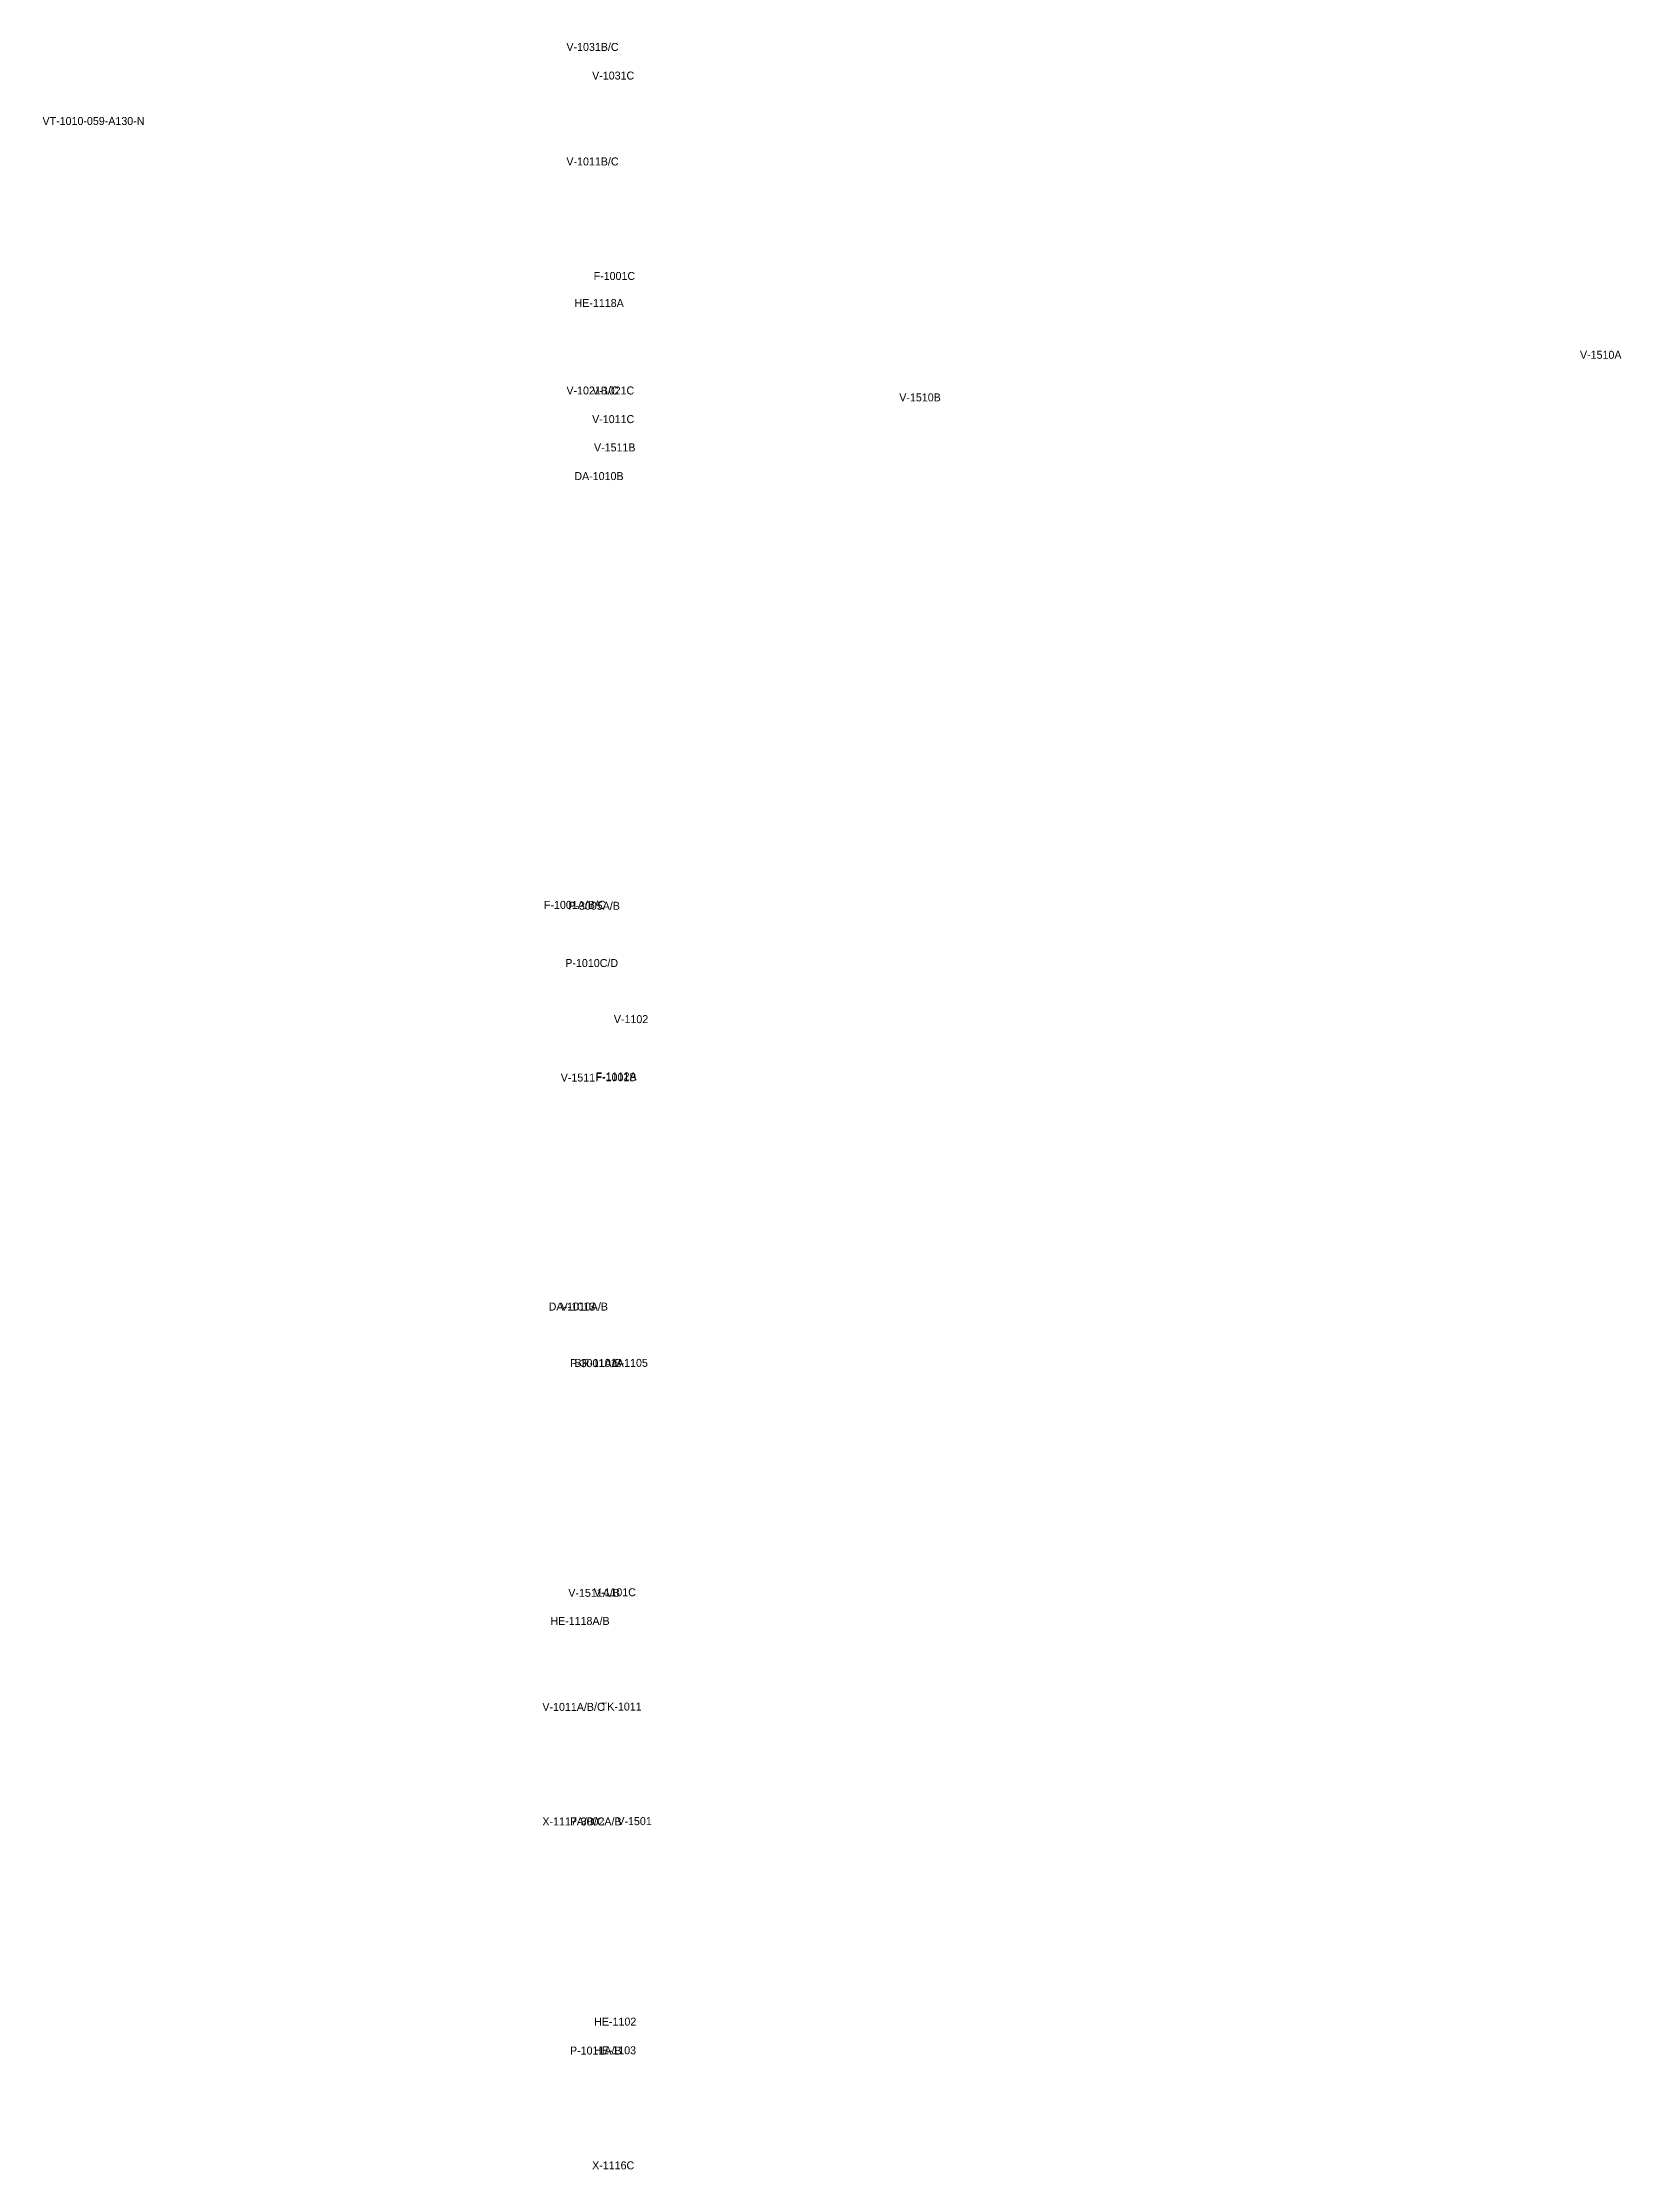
# Model space of a CAD drawing. Header units: metres. Extents: x 0 to 2536, y 0 to 1695.
# Drawn here: x 2041 to 2536, y 971 to 1637 of the extents above; entities that cross this region are included whole.
import ezdxf

# ---------------------------------------------------------------- set-up
doc = ezdxf.new("R2010")
doc.units = ezdxf.units.M
doc.layers.add('REVIEW', color=1, linetype='Continuous')

msp = doc.modelspace()

# ---------------------------------------------------------------- texts
at = {"layer": 'REVIEW', "char_height": 2.5, "attachment_point": 1}
for s, insert in [('V-1031B/C', (2205.6, 1637.24)), ('V-1031C', (2213.66, 1628.27)), ('VT-1010-059-A130-N', (2041.38, 1614.04)), ('V-1011B/C', (2205.6, 1601.36)), ('F-1001C', (2214.13, 1565.47)), ('HE-1118A', (2208.15, 1556.99)), ('V-1510A', (2523.29, 1540.77)), ('V-1021B/C', (2205.6, 1529.58)), ('V-1021C', (2213.66, 1529.58)), ('V-1510B', (2309.93, 1527.42)), ('V-1011C', (2213.66, 1520.61)), ('V-1511B', (2214.24, 1511.74)), ('DA-1010B', (2208.09, 1502.76)), ('F-1001A/B/C', (2198.55, 1368.39)), ('P-3005A/B', (2206.19, 1368.1)), ('P-1010C/D', (2205.25, 1350.16)), ('V-1102', (2220.46, 1332.58)), ('V-1511', (2203.82, 1314.27)), ('F-1001B', (2214.72, 1314.37)), ('F-1112A', (2214.79, 1314.63)), ('DA-1010A/B', (2200.04, 1242.5)), ('V-1013', (2203.82, 1242.5)), ('P-3001A/B', (2206.72, 1224.77)), ('BR-1101A', (2208.15, 1224.86)), ('V-1105', (2220.35, 1224.86)), ('V-1511A/B', (2206.19, 1152.79)), ('V-1101C', (2214.19, 1152.96)), ('HE-1118A/B', (2200.56, 1143.98)), ('V-1011A/B/C', (2198.07, 1117.05)), ('TK-1011', (2216.36, 1117.15)), ('X-1117A/B/C', (2198.07, 1081.15)), ('P-3002A/B', (2206.72, 1081.15)), ('V-1501', (2221.57, 1081.24)), ('HE-1102', (2214.3, 1018.41)), ('P-1011A/B', (2206.72, 1009.34)), ('HE-1103', (2214.24, 1009.43)), ('X-1116C', (2213.66, 973.37))]:
    msp.add_mtext(s, dxfattribs=dict(at, insert=insert))

doc.saveas('drawing.dxf')
